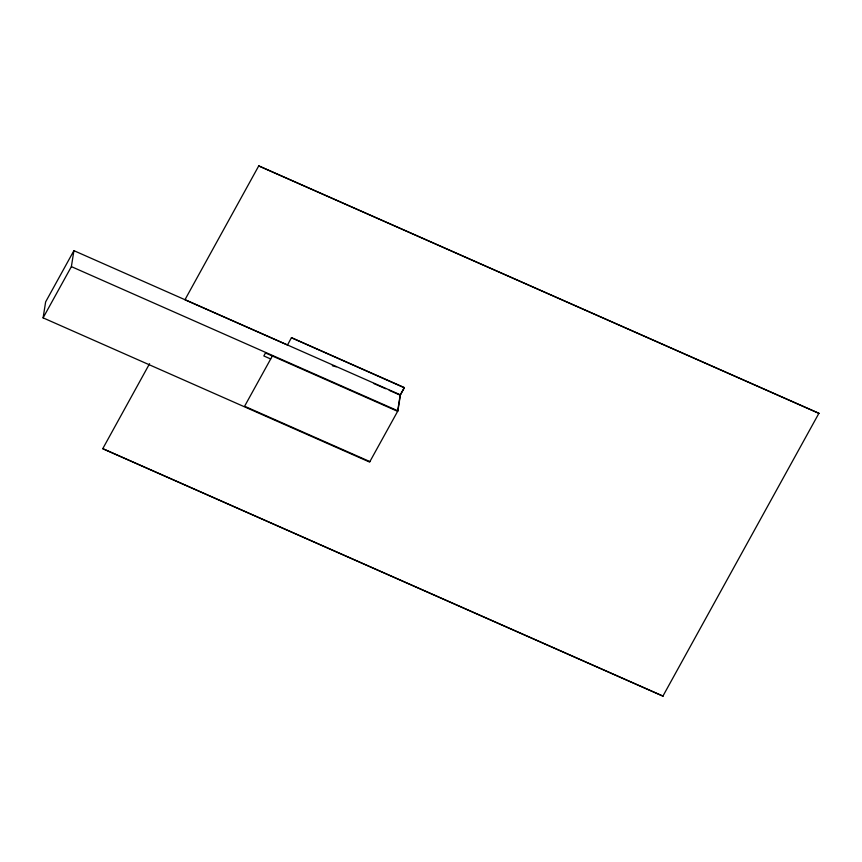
<?xml version="1.0" encoding="UTF-8"?>
<svg xmlns="http://www.w3.org/2000/svg" width="862" height="862" viewBox="0 0 862 862"><rect width="100%" height="100%" fill="white"/><g stroke="black" fill="none" stroke-linecap="round" stroke-linejoin="round"><path stroke-width="1.29" d="M400.464 394.645L397.899 410.84L369.615 462.075L43.1 317.862L45.632 301.905L73.906 250.659L400.421 394.871M43.1 317.862L71.384 266.617L73.906 250.659M102.761 448.682L662.921 696.097L102.761 448.682L149.579 363.678M258.74 165.903L818.9 413.318L258.74 165.903L184.974 299.717L287.499 344.994L291.442 337.699L404.364 387.577L400.14 395.389M291.442 337.699L404.332 387.803M397.824 410L400.173 395.162L404.364 387.577M272.338 355.995L244.592 406.25L369.873 461.59M662.921 696.097L818.9 413.318M332.333 365.736L336.18 366.813M373.677 383.461L385.594 388.719M389.236 390.324L400.173 395.162M71.384 266.617L397.899 410.84M397.619 411.325L265.474 352.957L263.826 355.952L270.69 358.98"/></g></svg>
